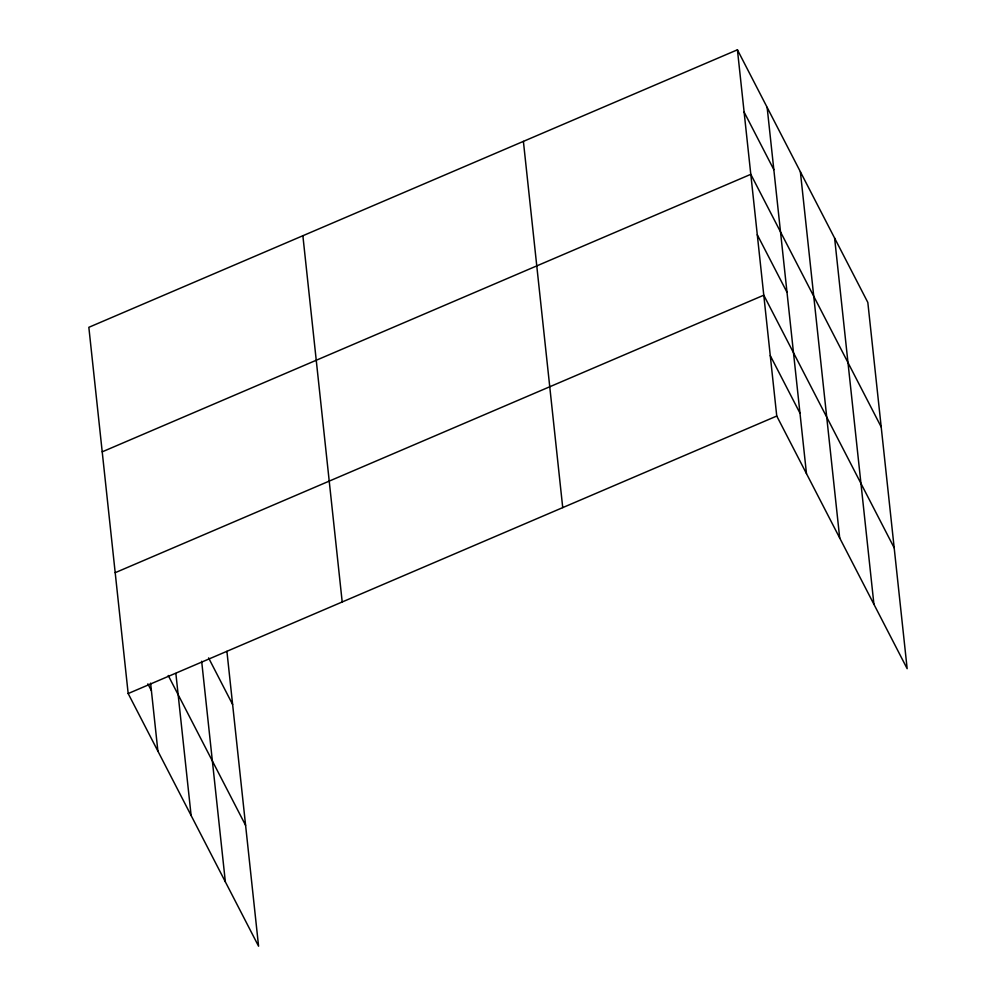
<?xml version="1.0" encoding="UTF-8"?>
<svg xmlns="http://www.w3.org/2000/svg" width="996" height="996" viewBox="0 0 996 996"><rect width="100%" height="100%" fill="white"/><g stroke="black" fill="none" stroke-linecap="round" stroke-linejoin="round"><path stroke-width="1.49" d="M737.426 49.8L776.755 416.042L907.157 668.69L867.827 302.448L737.426 49.8L88.843 327.31L128.173 693.552L258.574 946.2L226.914 651.334M102.215 451.835L750.797 174.325L881.199 426.973M115.187 572.688L763.783 295.19L894.184 547.837M128.173 693.552L776.755 416.042M744.112 112.062L773.83 169.644M757.284 234.757L787.014 292.338M770.269 355.609L799.987 413.203M208.587 657.908L232.616 704.483M168.237 675.475L245.589 825.335M147.869 683.854L151.404 690.701M834.611 238.081L873.928 604.323M800.373 171.76L839.703 538.002M767.144 107.381L806.474 473.635M523.398 141.382L562.728 507.624M302.871 235.728L342.201 601.97M201.665 661.257L225.345 881.834M175.869 673.495L191.12 815.512M150.595 683.156L157.891 751.133"/></g></svg>
